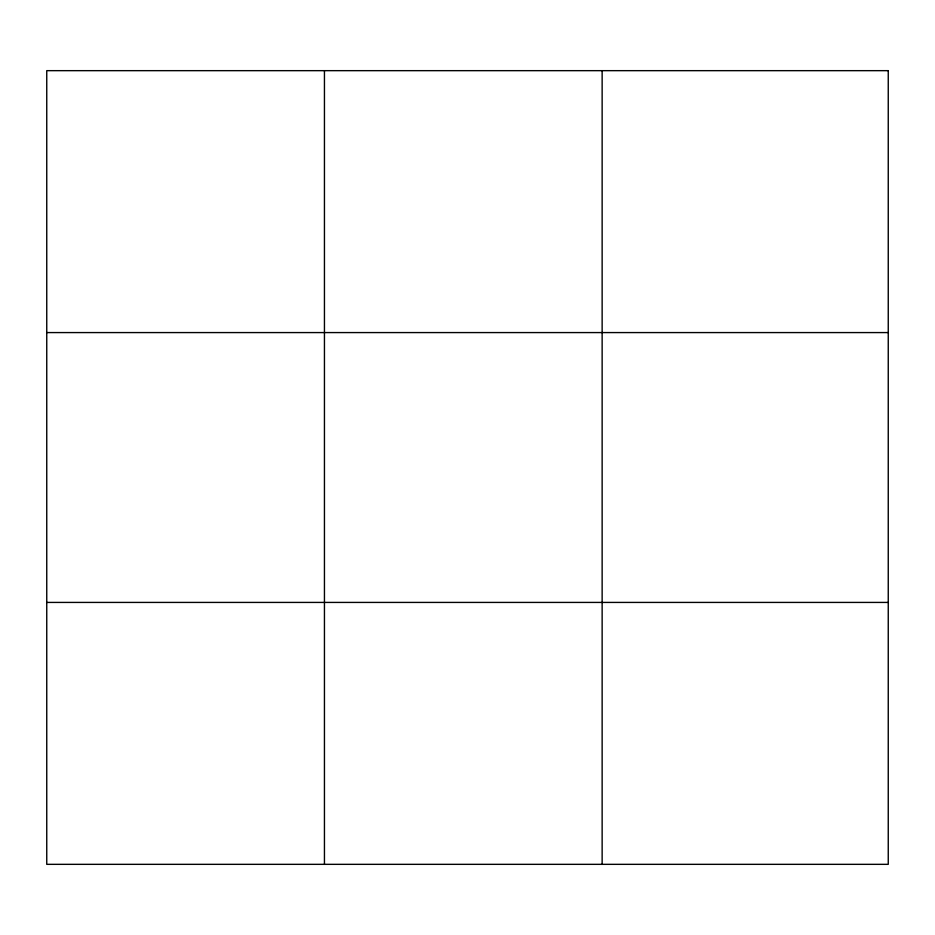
<?xml version="1.0" encoding="UTF-8"?>
<svg xmlns="http://www.w3.org/2000/svg" width="935" height="935" viewBox="0 0 935 935"><rect width="100%" height="100%" fill="white"/><g stroke="black" fill="none" stroke-linecap="round" stroke-linejoin="round"><path stroke-width="1.4" d="M324.445 864.337L324.445 70.663M602.14 864.337L602.14 70.663M46.75 332.579L888.25 332.579M46.75 602.421L888.25 602.421M888.25 70.663L888.25 864.337L46.75 864.337L46.75 70.663L888.25 70.663"/></g></svg>
